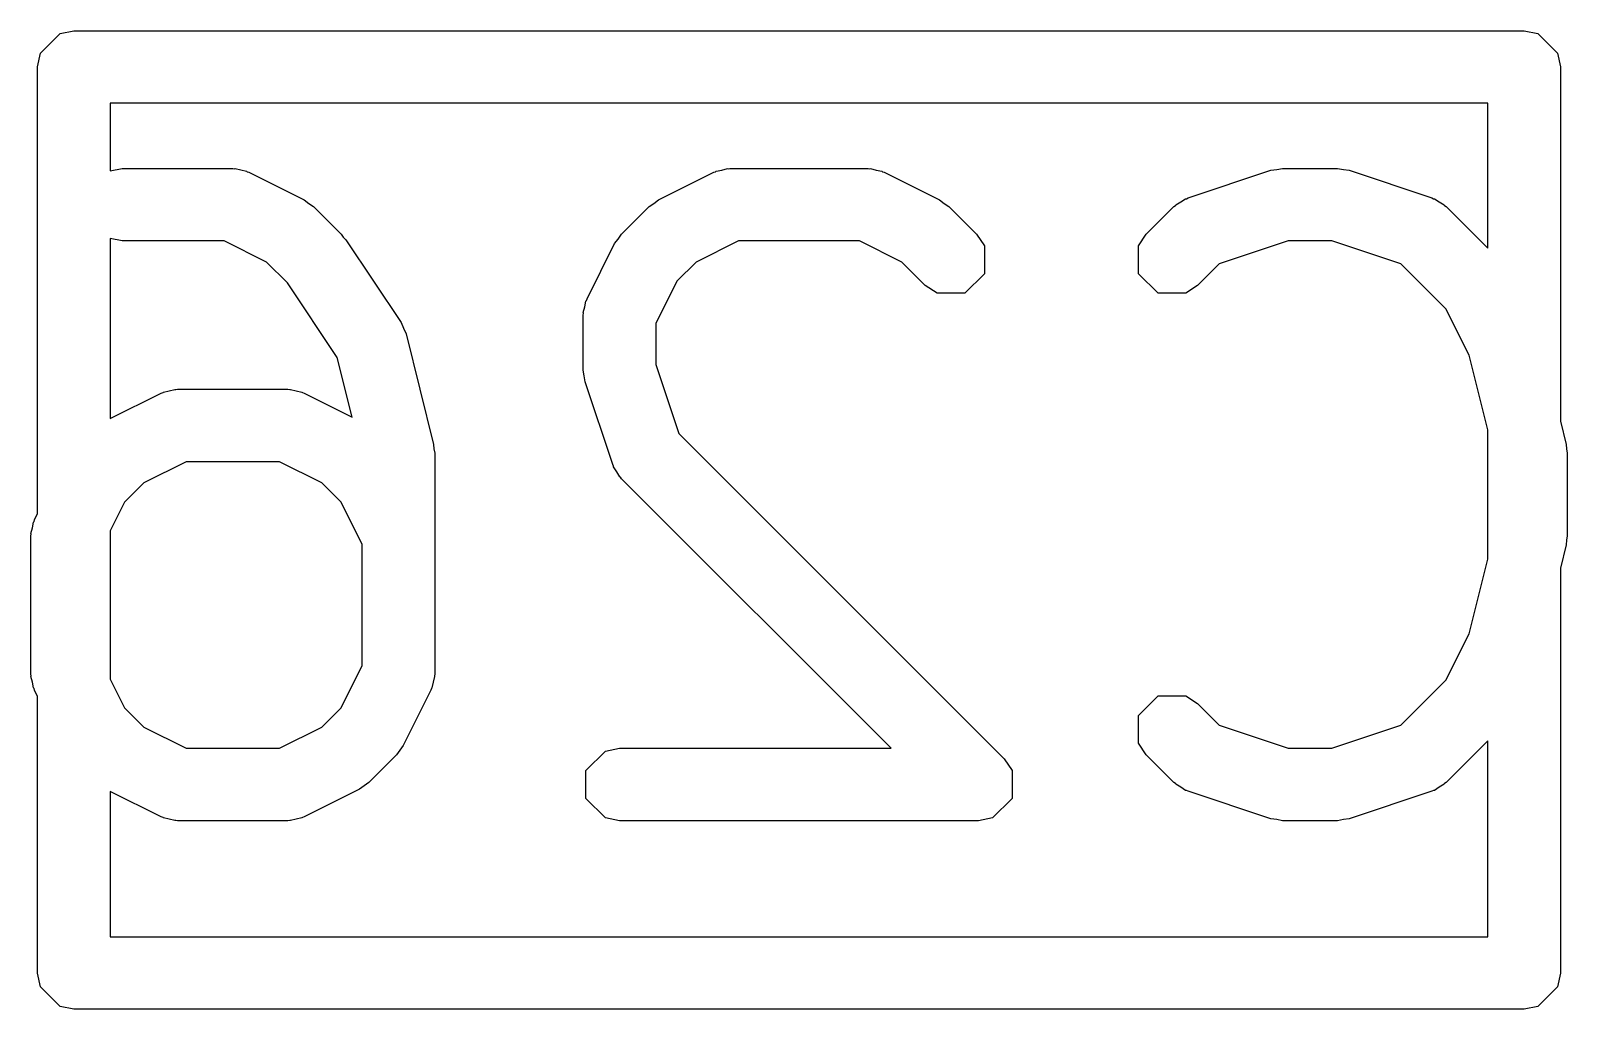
# Model space of a CAD drawing. Header units: inches. Extents: x 0.38 to 5.39, y 0.07 to 3.28.
# Drawn here: x 3.2589 to 3.3423, y 2.7304 to 2.7835 of the extents above; entities that cross this region are included whole.
import ezdxf

# ---------------------------------------------------------------- set-up
doc = ezdxf.new("R2010")
doc.units = ezdxf.units.IN
doc.header["$MEASUREMENT"] = 0
doc.layers.add('BLACK', color=250, linetype='CONTINUOUS')

msp = doc.modelspace()

# ---------------------------------------------------------------- linework, layer by layer
at = {"layer": 'BLACK', "linetype": 'CONTINUOUS'}
for p, q in [((3.259441, 2.782289), (3.260507, 2.783354)), ((3.260507, 2.783354), (3.26126, 2.783504)), ((3.26126, 2.783504), (3.34, 2.783504)), ((3.34, 2.783504), (3.340753, 2.783354)), ((3.340753, 2.783354), (3.341819, 2.782289)), ((3.259291, 2.781535), (3.259441, 2.782289)), ((3.259291, 2.757276), (3.259291, 2.781535)), ((3.341819, 2.782289), (3.341969, 2.781535)), ((3.341969, 2.781535), (3.341969, 2.762303)), ((3.263228, 2.779567), (3.263228, 2.775897)), ((3.338031, 2.779567), (3.263228, 2.779567)), ((3.338031, 2.771688), (3.338031, 2.779567)), ((3.263228, 2.775897), (3.263884, 2.776028)), ((3.263884, 2.776028), (3.269884, 2.776028)), ((3.269884, 2.776028), (3.26998, 2.776009)), ((3.26998, 2.776009), (3.270023, 2.776023)), ((3.270023, 2.776023), (3.270327, 2.77594)), ((3.270327, 2.77594), (3.270637, 2.775878)), ((3.270637, 2.775878), (3.270669, 2.775846)), ((3.270669, 2.775846), (3.270764, 2.77582)), ((3.270764, 2.77582), (3.273764, 2.77432)), ((3.293, 2.77432), (3.296, 2.77582)), ((3.296, 2.77582), (3.296095, 2.775846)), ((3.296095, 2.775846), (3.296127, 2.775878)), ((3.296127, 2.775878), (3.296437, 2.775939)), ((3.296437, 2.775939), (3.296741, 2.776023)), ((3.296741, 2.776023), (3.296784, 2.776009)), ((3.296784, 2.776009), (3.29688, 2.776028)), ((3.29688, 2.776028), (3.304379, 2.776028)), ((3.304379, 2.776028), (3.304476, 2.776009)), ((3.304476, 2.776009), (3.304519, 2.776023)), ((3.304519, 2.776023), (3.304823, 2.775939)), ((3.304823, 2.775939), (3.305133, 2.775878)), ((3.305133, 2.775878), (3.305165, 2.775846)), ((3.305165, 2.775846), (3.30526, 2.77582)), ((3.30526, 2.77582), (3.308259, 2.77432)), ((3.321755, 2.774427), (3.326254, 2.775927)), ((3.326254, 2.775927), (3.326567, 2.775966)), ((3.326567, 2.775966), (3.326877, 2.776028)), ((3.326877, 2.776028), (3.329876, 2.776028)), ((3.329876, 2.776028), (3.330186, 2.775966)), ((3.330186, 2.775966), (3.330499, 2.775927)), ((3.330499, 2.775927), (3.334998, 2.774427)), ((3.273764, 2.77432), (3.274013, 2.774127)), ((3.274013, 2.774127), (3.274275, 2.773951)), ((3.274275, 2.773951), (3.275775, 2.772452)), ((3.290989, 2.772452), (3.292489, 2.773951)), ((3.292489, 2.773951), (3.292752, 2.774127)), ((3.292752, 2.774127), (3.293, 2.77432)), ((3.308259, 2.77432), (3.308509, 2.774127)), ((3.308509, 2.774127), (3.308771, 2.773951)), ((3.308771, 2.773951), (3.310271, 2.772452)), ((3.319485, 2.772452), (3.320985, 2.773951)), ((3.320985, 2.773951), (3.321067, 2.774006)), ((3.321067, 2.774006), (3.321087, 2.774047)), ((3.321087, 2.774047), (3.321361, 2.774203)), ((3.321361, 2.774203), (3.321624, 2.774378)), ((3.321624, 2.774378), (3.321669, 2.774378)), ((3.321669, 2.774378), (3.321755, 2.774427)), ((3.334998, 2.774427), (3.335084, 2.774378)), ((3.335084, 2.774378), (3.335129, 2.774378)), ((3.335129, 2.774378), (3.335391, 2.774203)), ((3.335391, 2.774203), (3.335665, 2.774047)), ((3.335665, 2.774047), (3.335686, 2.774006)), ((3.335686, 2.774006), (3.335768, 2.773951)), ((3.335768, 2.773951), (3.338031, 2.771688)), ((3.275775, 2.772452), (3.275883, 2.77229)), ((3.275883, 2.77229), (3.276021, 2.772152)), ((3.290814, 2.772189), (3.290989, 2.772452)), ((3.310271, 2.772452), (3.310698, 2.771813)), ((3.319059, 2.771813), (3.319485, 2.772452)), ((3.263884, 2.772091), (3.263228, 2.772221)), ((3.263228, 2.772221), (3.263228, 2.762434)), ((3.269419, 2.772091), (3.263884, 2.772091)), ((3.271717, 2.770942), (3.269419, 2.772091)), ((3.276021, 2.772152), (3.279021, 2.767652)), ((3.28912, 2.76894), (3.29062, 2.77194)), ((3.29062, 2.77194), (3.290814, 2.772189)), ((3.297345, 2.772091), (3.295047, 2.770942)), ((3.303915, 2.772091), (3.297345, 2.772091)), ((3.306213, 2.770942), (3.303915, 2.772091)), ((3.310698, 2.771813), (3.310698, 2.770306)), ((3.319059, 2.770306), (3.319059, 2.771813)), ((3.327196, 2.772091), (3.323441, 2.770839)), ((3.329557, 2.772091), (3.327196, 2.772091)), ((3.333312, 2.770839), (3.329557, 2.772091)), ((3.272853, 2.769806), (3.271717, 2.770942)), ((3.295047, 2.770942), (3.293999, 2.769894)), ((3.307487, 2.769668), (3.306213, 2.770942)), ((3.323441, 2.770839), (3.322269, 2.769668)), ((3.335757, 2.768394), (3.333312, 2.770839)), ((3.275556, 2.765752), (3.272853, 2.769806)), ((3.293999, 2.769894), (3.29285, 2.767595)), ((3.310698, 2.770306), (3.309632, 2.769241)), ((3.320124, 2.769241), (3.319059, 2.770306)), ((3.308126, 2.769241), (3.307487, 2.769668)), ((3.309632, 2.769241), (3.308126, 2.769241)), ((3.321631, 2.769241), (3.320124, 2.769241)), ((3.322269, 2.769668), (3.321631, 2.769241)), ((3.288913, 2.76806), (3.288932, 2.768157)), ((3.288918, 2.7682), (3.289001, 2.768504)), ((3.288932, 2.768157), (3.288918, 2.7682)), ((3.289001, 2.768504), (3.289062, 2.768813)), ((3.289062, 2.768813), (3.289094, 2.768845)), ((3.289094, 2.768845), (3.28912, 2.76894)), ((3.337018, 2.765873), (3.335757, 2.768394)), ((3.279021, 2.767652), (3.279149, 2.767342)), ((3.279149, 2.767342), (3.279293, 2.767038)), ((3.288913, 2.76506), (3.288913, 2.76806)), ((3.29285, 2.767595), (3.29285, 2.76538)), ((3.279293, 2.767038), (3.280792, 2.761038)), ((3.276363, 2.762522), (3.275556, 2.765752)), ((3.338031, 2.761818), (3.337018, 2.765873)), ((3.288974, 2.764751), (3.288913, 2.76506)), ((3.29285, 2.76538), (3.294101, 2.761624)), ((3.266131, 2.763879), (3.26644, 2.763941)), ((3.26644, 2.763941), (3.266745, 2.764024)), ((3.266745, 2.764024), (3.266787, 2.76401)), ((3.266787, 2.76401), (3.266884, 2.764029)), ((3.266884, 2.764029), (3.272883, 2.764029)), ((3.272883, 2.764029), (3.27298, 2.76401)), ((3.27298, 2.76401), (3.273023, 2.764024)), ((3.273023, 2.764024), (3.273327, 2.763941)), ((3.273327, 2.763941), (3.273637, 2.763879)), ((3.289014, 2.764438), (3.288974, 2.764751)), ((3.290513, 2.759938), (3.289014, 2.764438)), ((3.263228, 2.762434), (3.266004, 2.763821)), ((3.266004, 2.763821), (3.266099, 2.763848)), ((3.266099, 2.763848), (3.266131, 2.763879)), ((3.273637, 2.763879), (3.273669, 2.763847)), ((3.273669, 2.763847), (3.273764, 2.763821)), ((3.273764, 2.763821), (3.276363, 2.762522)), ((3.341969, 2.762303), (3.342285, 2.761038)), ((3.294101, 2.761624), (3.311771, 2.743955)), ((3.338031, 2.754804), (3.338031, 2.761818)), ((3.280792, 2.761038), (3.280804, 2.760798)), ((3.280804, 2.760798), (3.280851, 2.760561)), ((3.342285, 2.761038), (3.342296, 2.760798)), ((3.342296, 2.760798), (3.342343, 2.760561)), ((3.267349, 2.760092), (3.265051, 2.758943)), ((3.272419, 2.760092), (3.267349, 2.760092)), ((3.274717, 2.758943), (3.272419, 2.760092)), ((3.280851, 2.760561), (3.280851, 2.748562)), ((3.290562, 2.759853), (3.290513, 2.759938)), ((3.290562, 2.759808), (3.290562, 2.759853)), ((3.290737, 2.759545), (3.290562, 2.759808)), ((3.342343, 2.760561), (3.342343, 2.756061)), ((3.265051, 2.758943), (3.264003, 2.757895)), ((3.275765, 2.757895), (3.274717, 2.758943)), ((3.290894, 2.759271), (3.290737, 2.759545)), ((3.290934, 2.759251), (3.290894, 2.759271)), ((3.290989, 2.759169), (3.290934, 2.759251)), ((3.305626, 2.744532), (3.290989, 2.759169)), ((3.259124, 2.756942), (3.259291, 2.757276)), ((3.264003, 2.757895), (3.263228, 2.756347)), ((3.276914, 2.755597), (3.275765, 2.757895)), ((3.258921, 2.756201), (3.259005, 2.756505)), ((3.259005, 2.756505), (3.259066, 2.756815)), ((3.259066, 2.756815), (3.259098, 2.756847)), ((3.259098, 2.756847), (3.259124, 2.756942)), ((3.258916, 2.756061), (3.258936, 2.756158)), ((3.258916, 2.748562), (3.258916, 2.756061)), ((3.258936, 2.756158), (3.258921, 2.756201)), ((3.263228, 2.756347), (3.263228, 2.748277)), ((3.276914, 2.749027), (3.276914, 2.755597)), ((3.342296, 2.755825), (3.342285, 2.755584)), ((3.342343, 2.756061), (3.342296, 2.755825)), ((3.337018, 2.750749), (3.338031, 2.754804)), ((3.342285, 2.755584), (3.341969, 2.754319)), ((3.341969, 2.754319), (3.341969, 2.732323)), ((3.335757, 2.748229), (3.337018, 2.750749)), ((3.275765, 2.746729), (3.276914, 2.749027)), ((3.258936, 2.748466), (3.258916, 2.748562)), ((3.258921, 2.748423), (3.258936, 2.748466)), ((3.259005, 2.748119), (3.258921, 2.748423)), ((3.259066, 2.747809), (3.259005, 2.748119)), ((3.263228, 2.748277), (3.264002, 2.746729)), ((3.280763, 2.748119), (3.280701, 2.747809)), ((3.280846, 2.748423), (3.280763, 2.748119)), ((3.280851, 2.748562), (3.280832, 2.748466)), ((3.280832, 2.748466), (3.280846, 2.748423)), ((3.333312, 2.745784), (3.335757, 2.748229)), ((3.259098, 2.747777), (3.259066, 2.747809)), ((3.259124, 2.747682), (3.259098, 2.747777)), ((3.259291, 2.747348), (3.259124, 2.747682)), ((3.259291, 2.732323), (3.259291, 2.747348)), ((3.280643, 2.747682), (3.279143, 2.744682)), ((3.280669, 2.747777), (3.280643, 2.747682)), ((3.280701, 2.747809), (3.280669, 2.747777)), ((3.319059, 2.746316), (3.320124, 2.747381)), ((3.320124, 2.747381), (3.321631, 2.747381)), ((3.321631, 2.747381), (3.322269, 2.746955)), ((3.264002, 2.746729), (3.265051, 2.745681)), ((3.274717, 2.745681), (3.275765, 2.746729)), ((3.322269, 2.746955), (3.323441, 2.745784)), ((3.265051, 2.745681), (3.267349, 2.744532)), ((3.272419, 2.744532), (3.274717, 2.745681)), ((3.319059, 2.74481), (3.319059, 2.746316)), ((3.323441, 2.745784), (3.327196, 2.744532)), ((3.329557, 2.744532), (3.333312, 2.745784)), ((3.319485, 2.744171), (3.319059, 2.74481)), ((3.338031, 2.744935), (3.335768, 2.742671)), ((3.338031, 2.734291), (3.338031, 2.744935)), ((3.267349, 2.744532), (3.272419, 2.744532)), ((3.278775, 2.744171), (3.277275, 2.742671)), ((3.27895, 2.744433), (3.278775, 2.744171)), ((3.279143, 2.744682), (3.27895, 2.744433)), ((3.289062, 2.743316), (3.290128, 2.744382)), ((3.290128, 2.744382), (3.290881, 2.744532)), ((3.290881, 2.744532), (3.305626, 2.744532)), ((3.311771, 2.743955), (3.312197, 2.743316)), ((3.320985, 2.742671), (3.319485, 2.744171)), ((3.327196, 2.744532), (3.329557, 2.744532)), ((3.289062, 2.74181), (3.289062, 2.743316)), ((3.312197, 2.743316), (3.312197, 2.74181)), ((3.276763, 2.742302), (3.273764, 2.740803)), ((3.277012, 2.742496), (3.276763, 2.742302)), ((3.277275, 2.742671), (3.277012, 2.742496)), ((3.321067, 2.742616), (3.320985, 2.742671)), ((3.321087, 2.742576), (3.321067, 2.742616)), ((3.321362, 2.74242), (3.321087, 2.742576)), ((3.321624, 2.742244), (3.321362, 2.74242)), ((3.335391, 2.74242), (3.335129, 2.742244)), ((3.335665, 2.742576), (3.335391, 2.74242)), ((3.335686, 2.742616), (3.335665, 2.742576)), ((3.335768, 2.742671), (3.335686, 2.742616)), ((3.266004, 2.740802), (3.263228, 2.74219)), ((3.263228, 2.74219), (3.263228, 2.734291)), ((3.290128, 2.740745), (3.289062, 2.74181)), ((3.312197, 2.74181), (3.311132, 2.740745)), ((3.321669, 2.742244), (3.321624, 2.742244)), ((3.321755, 2.742196), (3.321669, 2.742244)), ((3.326254, 2.740696), (3.321755, 2.742196)), ((3.334998, 2.742196), (3.330499, 2.740696)), ((3.335084, 2.742244), (3.334998, 2.742196)), ((3.335129, 2.742244), (3.335084, 2.742244)), ((3.266099, 2.740776), (3.266004, 2.740802)), ((3.266131, 2.740745), (3.266099, 2.740776)), ((3.26644, 2.740683), (3.266131, 2.740745)), ((3.266745, 2.7406), (3.26644, 2.740683)), ((3.266787, 2.740614), (3.266745, 2.7406)), ((3.266884, 2.740595), (3.266787, 2.740614)), ((3.272883, 2.740595), (3.266884, 2.740595)), ((3.27298, 2.740614), (3.272883, 2.740595)), ((3.273023, 2.7406), (3.27298, 2.740614)), ((3.273327, 2.740683), (3.273023, 2.7406)), ((3.273637, 2.740745), (3.273327, 2.740683)), ((3.273669, 2.740776), (3.273637, 2.740745)), ((3.273764, 2.740803), (3.273669, 2.740776)), ((3.290881, 2.740595), (3.290128, 2.740745)), ((3.310379, 2.740595), (3.290881, 2.740595)), ((3.311132, 2.740745), (3.310379, 2.740595)), ((3.326567, 2.740656), (3.326254, 2.740696)), ((3.326877, 2.740595), (3.326567, 2.740656)), ((3.329876, 2.740595), (3.326877, 2.740595)), ((3.330186, 2.740656), (3.329876, 2.740595)), ((3.330499, 2.740696), (3.330186, 2.740656)), ((3.263228, 2.734291), (3.338031, 2.734291)), ((3.259441, 2.73157), (3.259291, 2.732323)), ((3.341969, 2.732323), (3.341819, 2.73157)), ((3.260507, 2.730504), (3.259441, 2.73157)), ((3.341819, 2.73157), (3.340753, 2.730504)), ((3.26126, 2.730354), (3.260507, 2.730504)), ((3.34, 2.730354), (3.26126, 2.730354)), ((3.340753, 2.730504), (3.34, 2.730354))]:
    msp.add_line(p, q, dxfattribs=at)

doc.saveas('drawing.dxf')
